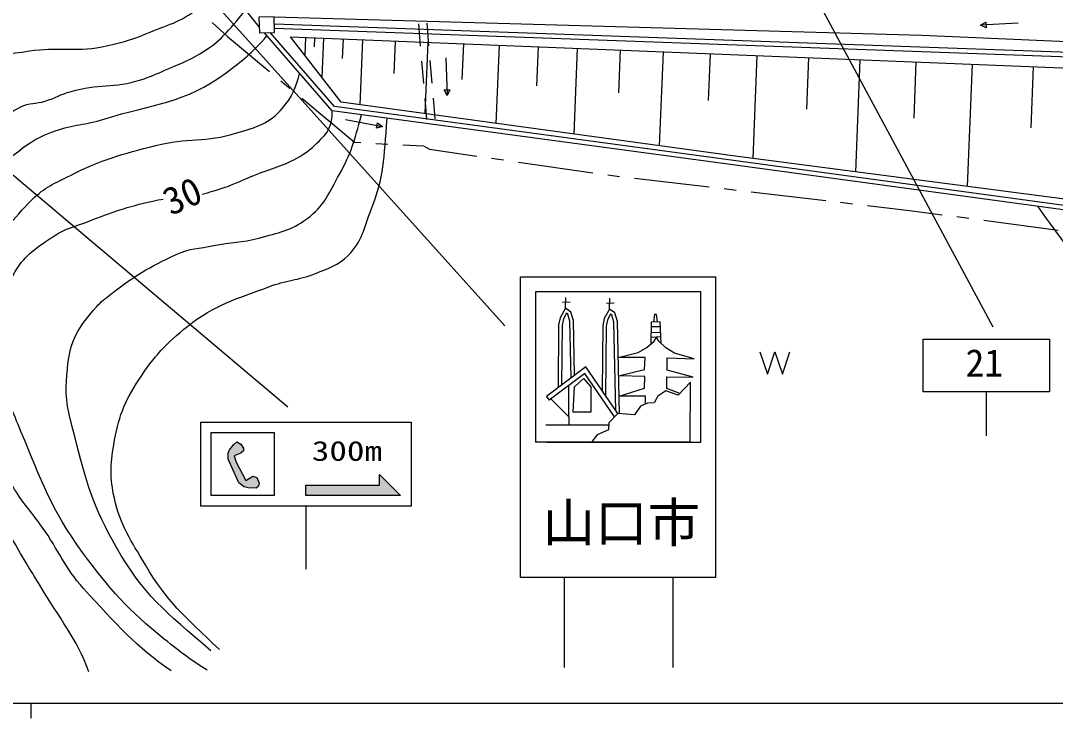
# Model space of a CAD drawing. Units: millimetres, scale not verified. Extents: x 40000 to 680000, y 20000 to 380000.
# Drawn here: x 167332 to 236154, y 204000 to 250438 of the extents above; entities that cross this region are included whole.
import ezdxf
from ezdxf.enums import TextEntityAlignment as Align

# ---------------------------------------------------------------- set-up
doc = ezdxf.new("R2010")
doc.units = ezdxf.units.MM
doc.header["$LTSCALE"] = 1000
for name, color, linetype, lineweight in [('M-BGD', 7, 'Continuous', 25), ('M-BMK-ROW', 30, 'Continuous', 25), ('M-STR-STRC', 7, 'Continuous', 25), ('M-TTL-BAND', 7, 'Continuous', 25)]:
    doc.layers.add(name, color=color, linetype=linetype, lineweight=lineweight)
doc.styles.add('ＭＳ ゴシック', font='')
doc.styles.get('ＭＳ ゴシック').set_extended_font_data('MS Gothic')

msp = doc.modelspace()

# ---------------------------------------------------------------- hatches: boundary and pattern name
at = {"layer": 'M-STR-STRC'}
for points in [[(182311, 219826), (182766, 220111), (183049, 220030), (183184, 219653), (183143, 219451), (182995, 219330), (182470, 219343), (182187, 219411), (181851, 219680), (181124, 221255), (181124, 221659), (181218, 221875), (181501, 222225), (181703, 222400), (181985, 222252), (182147, 221982), (182160, 221794), (181985, 221659), (181743, 221565), (181523, 221462), (181660, 221045)], [(192602, 218821), (191202, 220221), (191202, 219521), (186302, 219521), (186302, 218821)]]:
    msp.add_hatch(color=256, dxfattribs=at).paths.add_polyline_path(points)

# ---------------------------------------------------------------- linework, layer by layer
at = {"layer": 'M-BGD'}
for p, q in [((267915, 247204), (184204, 250214)), ((267904, 246905), (184214, 249913)), ((193935, 248741), (193807, 250236)), ((194491, 248773), (194363, 250267)), ((231179, 250129), (231542, 250338)), ((233674, 250279), (231179, 250129)), ((231564, 249964), (231179, 250129)), ((231542, 250338), (231564, 249964)), ((185285, 249363), (272490, 245856)), ((186284, 249323), (186236, 248135)), ((186878, 249299), (186854, 248705)), ((187473, 249275), (187368, 246672)), ((188774, 249223), (188722, 247922)), ((190076, 249171), (189902, 244839)), ((192242, 249084), (192154, 246918)), ((194407, 248997), (194216, 244249)), ((196781, 248901), (196686, 246527)), ((199155, 248806), (198945, 243603)), ((201756, 248701), (201652, 246099)), ((204358, 248596), (204128, 242894)), ((207209, 248482), (207094, 245630)), ((194704, 246282), (194576, 247776)), ((195613, 247958), (195706, 245459)), ((210060, 248367), (209809, 242117)), ((213185, 248241), (213060, 245116)), ((216310, 248116), (216035, 241273)), ((219732, 247978), (219594, 244557)), ((223153, 247840), (222853, 240377)), ((194148, 246250), (194021, 247745)), ((226885, 247690), (226735, 243958)), ((230617, 247540), (230290, 239399)), ((234687, 247377), (234524, 243306)), ((195505, 245827), (195880, 245841)), ((195706, 245459), (195505, 245827)), ((195880, 245841), (195706, 245459)), ((194353, 243862), (194234, 245254)), ((194908, 243894), (194789, 245285)), ((188948, 243849), (191406, 243394)), ((191003, 243278), (191072, 243646)), ((191072, 243646), (191406, 243394)), ((191406, 243394), (191003, 243278)), ((216499, 228403), (216999, 226903)), ((216999, 226903), (217499, 228403)), ((217499, 228403), (217999, 226903)), ((217999, 226903), (218499, 228403))]:
    msp.add_line(p, q, dxfattribs=at)
for points in [[(183202, 250034), (179011, 255310), (176601, 256895), (169350, 258275), (157216, 260179), (151609, 262363), (148948, 264405), (148939, 265065)], [(292437, 250634), (290558, 250551), (274040, 247044), (273615, 245652), (267448, 242372), (263278, 236303), (242050, 236949), (236584, 238164), (214744, 241131), (188200, 244716), (183927, 249641)], [(184188, 250704), (227283, 249468), (268011, 247706)], [(292437, 250334), (290596, 250253), (274275, 246787), (273866, 245446), (267654, 242142), (263433, 235998), (242013, 236650), (236531, 237869), (214704, 240834), (188047, 244434), (183541, 249629)], [(272490, 245856), (267024, 242848), (263094, 237127), (242127, 237787), (236619, 238568), (214703, 241448), (188655, 245010), (185285, 249363)]]:
    msp.add_lwpolyline(points, dxfattribs=at)
msp.add_lwpolyline([(183216, 249618), (184223, 249651), (184188, 250704), (183181, 250670)], close=True, dxfattribs=at)
for points, knots in [([(102781, 241668), (103296, 241902), (103844, 242121), (104504, 242398), (107188, 243526), (108889, 243584), (111718, 244268), (113126, 244608), (113892, 245189), (115336, 245076), (116242, 245006), (116785, 244856), (117554, 244371), (118444, 243811), (118733, 243230), (119489, 242499), (121755, 240305), (122518, 238384), (125291, 236882), (125680, 236671), (125901, 236436), (126343, 236461), (127205, 236510), (127699, 236711), (128446, 237144), (129296, 237635), (129513, 238284), (129929, 239173), (130680, 240773), (130411, 241899), (130961, 243578), (131505, 245240), (131569, 246408), (132782, 247668), (133748, 248672), (134457, 249198), (135800, 249570), (136474, 249758), (136922, 249679), (137588, 249465), (138662, 249120), (139325, 248786), (140006, 247887), (141158, 246363), (141397, 245246), (142150, 243491), (143450, 240457), (143885, 238642), (145093, 235570), (145787, 233805), (146171, 232812), (146953, 231084), (147427, 230036), (147346, 229128), (148278, 228455), (149254, 227751), (150005, 227362), (151202, 227484), (152110, 227576), (152599, 227924), (153307, 228501), (154223, 229247), (154671, 229819), (155149, 230900), (155771, 232306), (155531, 233270), (155666, 234802), (155804, 236379), (155686, 237273), (155772, 238854), (155887, 240961), (155876, 242159), (156257, 244234), (156507, 245591), (156617, 246391), (157216, 247635), (157671, 248582), (158071, 249047), (158776, 249826), (159808, 250965), (160503, 251560), (161879, 252244), (162826, 252714), (163449, 252768), (164487, 252968), (165119, 253090), (165487, 253056), (166128, 253105), (168397, 253277), (169817, 252648), (171943, 253460), (172728, 253761), (173162, 254027), (173752, 254627), (174234, 255118), (174036, 255664), (174246, 256320), (174362, 256678), (174399, 256796), (174552, 257235)], [0, 0, 0, 0, 1, 1, 1, 2, 2, 2, 3, 3, 3, 4, 4, 4, 5, 5, 5, 6, 6, 6, 7, 7, 7, 8, 8, 8, 9, 9, 9, 10, 10, 10, 11, 11, 11, 12, 12, 12, 13, 13, 13, 14, 14, 14, 15, 15, 15, 16, 16, 16, 17, 17, 17, 18, 18, 18, 19, 19, 19, 20, 20, 20, 21, 21, 21, 22, 22, 22, 23, 23, 23, 24, 24, 24, 25, 25, 25, 26, 26, 26, 27, 27, 27, 28, 28, 28, 29, 29, 29, 30, 30, 30, 31, 31, 31, 32, 32, 32, 33, 33, 33, 33]), ([(98459, 234842), (98999, 235307), (99577, 235690), (100317, 236206), (101177, 236806), (101828, 236835), (102768, 237299), (105132, 238466), (106261, 239540), (108731, 240462), (111018, 241317), (112416, 241914), (114851, 241733), (116375, 241619), (117100, 240899), (118415, 240123), (120587, 238841), (121041, 237135), (123104, 235684), (123889, 235131), (124286, 234591), (125238, 234463), (126464, 234299), (127216, 234345), (128393, 234725), (129346, 235033), (130053, 235058), (130717, 235807), (132554, 237883), (132671, 239686), (134273, 241947), (134599, 242407), (134810, 242721), (135335, 242925), (136356, 243322), (137163, 242891), (138059, 242262), (139064, 241556), (139567, 241035), (140277, 240032), (141821, 237848), (142161, 236296), (143082, 233785), (143713, 232067), (143645, 230980), (144200, 229237), (144816, 227305), (145017, 226142), (146002, 224370), (146771, 222986), (147251, 222174), (148446, 221136), (149676, 220066), (150487, 219589), (151947, 218863), (152904, 218387), (153477, 218106), (154539, 217986), (155316, 217898), (155864, 217825), (156526, 218242), (157330, 218748), (157586, 219322), (157994, 220179), (158403, 221040), (158252, 221650), (158282, 222602), (158339, 224421), (158012, 225430), (157918, 227247), (157777, 229944), (157704, 231458), (157730, 234158), (157746, 235769), (157786, 236676), (157977, 238276), (158194, 240093), (158240, 241177), (158974, 242854), (159507, 244074), (160069, 244652), (161036, 245567), (162160, 246631), (163001, 247012), (164422, 247627), (165707, 248182), (166531, 248210), (167914, 248425), (169772, 248713), (170873, 248341), (172719, 248697), (173910, 248926), (174576, 249114), (175695, 249579), (177070, 250150), (177957, 250324), (179114, 251260), (179860, 251865), (180161, 252165), (180833, 253017)], [0, 0, 0, 0, 1, 1, 1, 2, 2, 2, 3, 3, 3, 4, 4, 4, 5, 5, 5, 6, 6, 6, 7, 7, 7, 8, 8, 8, 9, 9, 9, 10, 10, 10, 11, 11, 11, 12, 12, 12, 13, 13, 13, 14, 14, 14, 15, 15, 15, 16, 16, 16, 17, 17, 17, 18, 18, 18, 19, 19, 19, 20, 20, 20, 21, 21, 21, 22, 22, 22, 23, 23, 23, 24, 24, 24, 25, 25, 25, 26, 26, 26, 27, 27, 27, 28, 28, 28, 29, 29, 29, 30, 30, 30, 31, 31, 31, 32, 32, 32, 33, 33, 33, 33]), ([(103228, 234850), (103267, 234878), (103306, 234905), (103345, 234933), (105762, 236622), (107194, 237657), (110045, 238411), (111397, 238769), (112280, 238602), (113620, 238200), (115373, 237674), (115965, 236568), (117520, 235601), (119420, 234421), (120405, 233589), (122461, 232708), (123500, 232263), (124086, 231947), (125206, 231792), (127083, 231533), (128174, 231310), (130053, 231559), (130996, 231685), (131541, 231771), (132419, 232137), (133708, 232675), (134223, 233490), (135585, 233798), (136533, 234011), (137220, 233895), (138035, 233366), (139149, 232642), (139272, 231689), (139868, 230502), (140635, 228973), (140878, 228029), (141408, 226403), (141783, 225253), (141715, 224521), (142179, 223403), (142829, 221833), (143060, 220790), (144250, 219576), (145254, 218552), (146024, 218206), (147229, 217428), (149262, 216115), (150335, 215197), (152593, 214326), (155063, 213374), (156539, 212701), (159185, 212759), (160194, 212782), (160914, 212802), (161667, 213474), (162345, 214078), (162621, 214679), (162635, 215587), (162688, 219020), (160768, 220642), (160156, 224021), (159759, 226216), (159930, 227504), (160063, 229731), (160179, 231648), (160272, 232732), (160675, 234610), (161130, 236731), (161523, 237923), (162527, 239846), (163111, 240964), (163632, 241483), (164473, 242422), (165426, 243484), (166062, 244047), (167334, 244692), (167914, 244986), (168332, 244890), (168954, 245081), (169642, 245291), (169987, 245532), (170678, 245732), (172442, 246241), (173566, 245941), (175316, 246498), (175957, 246702), (176298, 246870), (176915, 247139), (177833, 247539), (178380, 247706), (179239, 248221), (180662, 249075), (181092, 249720), (182316, 251150)], [0, 0, 0, 0, 1, 1, 1, 2, 2, 2, 3, 3, 3, 4, 4, 4, 5, 5, 5, 6, 6, 6, 7, 7, 7, 8, 8, 8, 9, 9, 9, 10, 10, 10, 11, 11, 11, 12, 12, 12, 13, 13, 13, 14, 14, 14, 15, 15, 15, 16, 16, 16, 17, 17, 17, 18, 18, 18, 19, 19, 19, 20, 20, 20, 21, 21, 21, 22, 22, 22, 23, 23, 23, 24, 24, 24, 25, 25, 25, 26, 26, 26, 27, 27, 27, 28, 28, 28, 29, 29, 29, 30, 30, 30, 31, 31, 31, 31]), ([(171869, 207090), (171056, 209332), (169922, 210629), (168576, 212904), (168238, 213475), (168031, 213784), (167693, 214355), (165684, 217747), (164564, 219662), (162890, 223232), (162482, 224101), (162399, 224651), (162186, 225587), (161814, 227227), (161862, 228196), (161830, 229878), (161807, 231138), (161923, 231854), (162199, 233085), (162845, 235958), (163715, 237477), (165314, 239950), (165867, 240807), (166390, 241135), (167197, 241758), (168055, 242421), (168603, 242743), (169626, 243103), (170853, 243536), (171625, 243486), (172865, 243881), (176102, 244912), (178281, 244925), (180994, 246970), (182138, 247831), (182658, 248221), (183715, 249428)], [0, 0, 0, 0, 1, 1, 1, 2, 2, 2, 3, 3, 3, 4, 4, 4, 5, 5, 5, 6, 6, 6, 7, 7, 7, 8, 8, 8, 9, 9, 9, 10, 10, 10, 11, 11, 11, 12, 12, 12, 12]), ([(177338, 207167), (175075, 208700), (173648, 210289), (171520, 212640), (170227, 214068), (169871, 215153), (168766, 216731), (168070, 217724), (167551, 218193), (166930, 219234), (166077, 220665), (165871, 221611), (165309, 223178), (164882, 224365), (164652, 225042), (164416, 226281), (164110, 227884), (163879, 228824), (164070, 230445), (164268, 232123), (164543, 233073), (165249, 234608), (166040, 236329), (166772, 237179), (168100, 238530), (168922, 239366), (169590, 239606), (170635, 240138), (172730, 241204), (174035, 241553), (176314, 242134), (178379, 242661), (179674, 242325), (181708, 242963), (182997, 243367), (183883, 243575), (184748, 244613), (185392, 245387), (185602, 245906), (185886, 246926)], [0, 0, 0, 0, 1, 1, 1, 2, 2, 2, 3, 3, 3, 4, 4, 4, 5, 5, 5, 6, 6, 6, 7, 7, 7, 8, 8, 8, 9, 9, 9, 10, 10, 10, 11, 11, 11, 12, 12, 12, 13, 13, 13, 13]), ([(179395, 238898), (179896, 239014), (180286, 239140), (180866, 239335), (181652, 239600), (182066, 239819), (182832, 240134), (184033, 240627), (184788, 240741), (185903, 241405), (186460, 241737), (186742, 241982), (187203, 242438), (187550, 242782), (187763, 243000), (187919, 243463), (188041, 243825), (188054, 244017), (188047, 244434)], [0, 0, 0, 0, 1, 1, 1, 2, 2, 2, 3, 3, 3, 4, 4, 4, 5, 5, 5, 6, 6, 6, 6]), ([(179972, 208490), (176900, 211144), (175523, 212216), (173708, 215363), (172167, 218034), (171682, 219763), (170934, 222756), (170586, 224151), (170272, 224961), (170378, 226394), (170469, 227627), (170463, 228387), (171010, 229496), (171413, 230314), (171779, 230701), (172377, 231389), (172702, 231762), (172935, 231924), (173324, 232229), (174889, 233460), (175877, 234031), (177678, 234878), (178584, 235303), (179191, 235264), (180171, 235466), (181337, 235706), (182029, 235658), (183178, 235970), (184477, 236322), (185294, 236451), (186375, 237252), (187530, 238108), (187844, 238970), (188542, 240227), (189340, 241662), (189503, 242348), (190001, 244170)], [0, 0, 0, 0, 1, 1, 1, 2, 2, 2, 3, 3, 3, 4, 4, 4, 5, 5, 5, 6, 6, 6, 7, 7, 7, 8, 8, 8, 9, 9, 9, 10, 10, 10, 11, 11, 11, 12, 12, 12, 12]), ([(180562, 208572), (178135, 210892), (177120, 211691), (175633, 214210), (174659, 215859), (173971, 216783), (173562, 218654), (173265, 220010), (173296, 220838), (173521, 222208), (173815, 223998), (174197, 225024), (175194, 226540), (176232, 228119), (176973, 228942), (178455, 230114), (180285, 231562), (181650, 231888), (183829, 232720), (185007, 233170), (185762, 233142), (186931, 233613), (187835, 233978), (188427, 234126), (189119, 234811), (190065, 235748), (190154, 236622), (190645, 237860), (191533, 240101), (191485, 241188), (191711, 243939)], [0, 0, 0, 0, 1, 1, 1, 2, 2, 2, 3, 3, 3, 4, 4, 4, 5, 5, 5, 6, 6, 6, 7, 7, 7, 8, 8, 8, 9, 9, 9, 10, 10, 10, 10]), ([(179726, 207200), (178791, 207786), (178014, 208358), (176882, 209273), (174473, 211220), (173282, 212553), (171447, 215048), (169357, 217889), (168708, 219839), (167349, 223093), (166798, 224411), (166488, 225161), (166172, 226553), (165941, 227567), (165801, 228153), (165826, 229193), (165870, 231022), (166053, 232154), (166973, 233735), (167665, 234924), (168425, 235351), (169571, 236111), (170353, 236630), (170904, 236719), (171780, 237056), (173437, 237695), (174381, 238037), (176113, 238433), (176366, 238490), (176595, 238529), (176811, 238558)], [0, 0, 0, 0, 1, 1, 1, 2, 2, 2, 3, 3, 3, 4, 4, 4, 5, 5, 5, 6, 6, 6, 7, 7, 7, 8, 8, 8, 9, 9, 9, 10, 10, 10, 10]), ([(234976, 238080), (236660, 235732), (237147, 234978), (238804, 233218), (239980, 231968), (240450, 230961), (241978, 230178), (244276, 229002), (245948, 229468), (248445, 228809), (251402, 228029), (253195, 227827), (255889, 226378), (257061, 225748), (257703, 225298), (258601, 224316), (259198, 223663), (259297, 223123), (259778, 222381), (261260, 220095), (262034, 218771), (263688, 216607), (265064, 214807), (266519, 214271), (267483, 212221), (267715, 211726), (267720, 211389), (267724, 210843), (267729, 210218), (267623, 209848), (267345, 209287), (267285, 209165), (267231, 209049), (267179, 208938)], [0, 0, 0, 0, 1, 1, 1, 2, 2, 2, 3, 3, 3, 4, 4, 4, 5, 5, 5, 6, 6, 6, 7, 7, 7, 8, 8, 8, 9, 9, 9, 10, 10, 10, 11, 11, 11, 11])]:
    msp.add_open_spline(points, degree=3, knots=knots, dxfattribs=at)
at = {"layer": 'M-BMK-ROW'}
for p, q in [((180076, 250318), (181086, 249384)), ((181086, 249384), (183872, 247065)), ((184641, 246426), (185255, 245914)), ((186024, 245274), (189539, 242348)), ((189539, 242348), (189965, 242325)), ((190963, 242270), (191762, 242226)), ((192761, 242171), (194128, 242096)), ((194128, 242096), (194527, 241875)), ((194527, 241875), (197670, 241425)), ((198660, 241284), (199452, 241170)), ((200441, 241028), (205391, 240320)), ((206381, 240178), (206855, 240110)), ((206855, 240110), (207174, 240073)), ((208167, 239956), (213133, 239373)), ((214126, 239257), (214921, 239164)), ((215914, 239047), (220880, 238464)), ((221873, 238348), (222667, 238254)), ((223661, 238138), (226460, 237809)), ((226460, 237809), (228623, 237523)), ((229614, 237392), (230407, 237287)), ((231398, 237156), (236355, 236500))]:
    msp.add_line(p, q, dxfattribs=at)
at = {"layer": 'M-STR-STRC'}
for p, q in [((123192, 276958), (185106, 224730)), ((199545, 230118), (158106, 276236)), ((219413, 253513), (231998, 230058)), ((200572, 213378), (200572, 233378)), ((200572, 233378), (213572, 233378)), ((213572, 213378), (213572, 233378)), ((201572, 232378), (201572, 222378)), ((212572, 232378), (201572, 232378)), ((203566, 231294), (203593, 232020)), ((206495, 231235), (206523, 231960)), ((212572, 222378), (212572, 232378)), ((203872, 231690), (203366, 231674)), ((206801, 231630), (206295, 231615)), ((209879, 230062), (209274, 230069)), ((209913, 229397), (209262, 229356)), ((209898, 229681), (209267, 229667)), ((227363, 229230), (235763, 229230)), ((227363, 225730), (227363, 229230)), ((235763, 229230), (235763, 225730)), ((203788, 224067), (203794, 226162)), ((202298, 225420), (202478, 225179)), ((235763, 225730), (227363, 225730)), ((231563, 225730), (231563, 222798)), ((179302, 223721), (193302, 223721)), ((179302, 223721), (179302, 218121)), ((193302, 223721), (193302, 218121)), ((206457, 223519), (202272, 223514)), ((211864, 222378), (201572, 222378)), ((202333, 222378), (212572, 222378)), ((193302, 218121), (179302, 218121)), ((186302, 218121), (186302, 213921)), ((187702, 218121), (187002, 218121)), ((213572, 213378), (200572, 213378)), ((203484, 213378), (203484, 207378)), ((210712, 213378), (210712, 207378))]:
    msp.add_line(p, q, dxfattribs=at)
for points in [[(204174, 226822), (204094, 230480), (203924, 231041), (203566, 231294), (203216, 230666), (203115, 230188), (203074, 226000)], [(203950, 226655), (203867, 230443), (203729, 230900), (203641, 230963), (203431, 230586), (203342, 230164), (203303, 226171)], [(207158, 224271), (207023, 230420), (206853, 230981), (206495, 231235), (206145, 230606), (206045, 230128), (206002, 225820)], [(206927, 224465), (206797, 230384), (206658, 230841), (206570, 230903), (206360, 230526), (206271, 230104), (206226, 225492)], [(209682, 230390), (209626, 230879), (209483, 230869), (209424, 230384)], [(209935, 228959), (209862, 230394), (209279, 230380), (209255, 228919)], [(208887, 224916), (208893, 225447), (207132, 225441), (208826, 225980), (208842, 226758), (207102, 226804), (208838, 227212), (208868, 228028), (207076, 228023), (208407, 228349), (208985, 228687), (209473, 229105), (209634, 229361)], [(211180, 225631), (210303, 225950), (210319, 226728), (212059, 226703), (210342, 227181), (210345, 227998), (212135, 227920), (210818, 228300), (210255, 228662), (209784, 229099), (209634, 229361)], [(207053, 224279), (204932, 227389), (202298, 225420)], [(206840, 224058), (204860, 226960), (202478, 225179)], [(211864, 222378), (211894, 226372), (211059, 225507), (210248, 225796), (209710, 225444), (209480, 225007), (209026, 224978), (208555, 224767), (208154, 224192), (207053, 224279), (206464, 223669), (206441, 223202), (205670, 222881), (205350, 222459)], [(202594, 225265), (203788, 224067), (203791, 223516)]]:
    msp.add_lwpolyline(points, dxfattribs=at)
for points in [[(205268, 226073), (205260, 224387), (204092, 224372), (204179, 226069), (204760, 226615)], [(180002, 223021), (184202, 223021), (184202, 218821), (180002, 218821)], [(182311, 219826), (182766, 220111), (183049, 220030), (183184, 219653), (183143, 219451), (182995, 219330), (182470, 219343), (182187, 219411), (181851, 219680), (181124, 221255), (181124, 221659), (181218, 221875), (181501, 222225), (181703, 222400), (181985, 222252), (182147, 221982), (182160, 221794), (181985, 221659), (181743, 221565), (181523, 221462), (181660, 221045)], [(186302, 219521), (191202, 219521), (191202, 220221), (192602, 218821), (186302, 218821)]]:
    msp.add_lwpolyline(points, close=True, dxfattribs=at)
at = {"layer": 'M-TTL-BAND'}
for p, q in [((40000, 205000), (579000, 205000)), ((168000, 205000), (168000, 204000))]:
    msp.add_line(p, q, dxfattribs=at)

# ---------------------------------------------------------------- texts
at = {"layer": 'M-BGD', "style": 'ＭＳ ゴシック'}
msp.add_text('30', height=1833, rotation=23.951, dxfattribs=at).set_placement((177535, 236927), align=Align.BOTTOM_LEFT)
at = {"layer": 'M-STR-STRC', "style": 'ＭＳ ゴシック'}
msp.add_text('21', height=1833, dxfattribs=at).set_placement((230186, 226193), align=Align.BOTTOM_LEFT)
at = {"layer": 'M-STR-STRC', "style": 'ＭＳ ゴシック', "width": 1.3}
msp.add_text('300m', height=1320, dxfattribs=at).set_placement((189032, 221799), align=Align.MIDDLE_CENTER)
at = {"layer": 'M-STR-STRC', "style": 'ＭＳ ゴシック'}
msp.add_text('山口市', height=2566, dxfattribs=at).set_placement((207287, 217028), align=Align.MIDDLE_CENTER)

doc.saveas('drawing.dxf')
